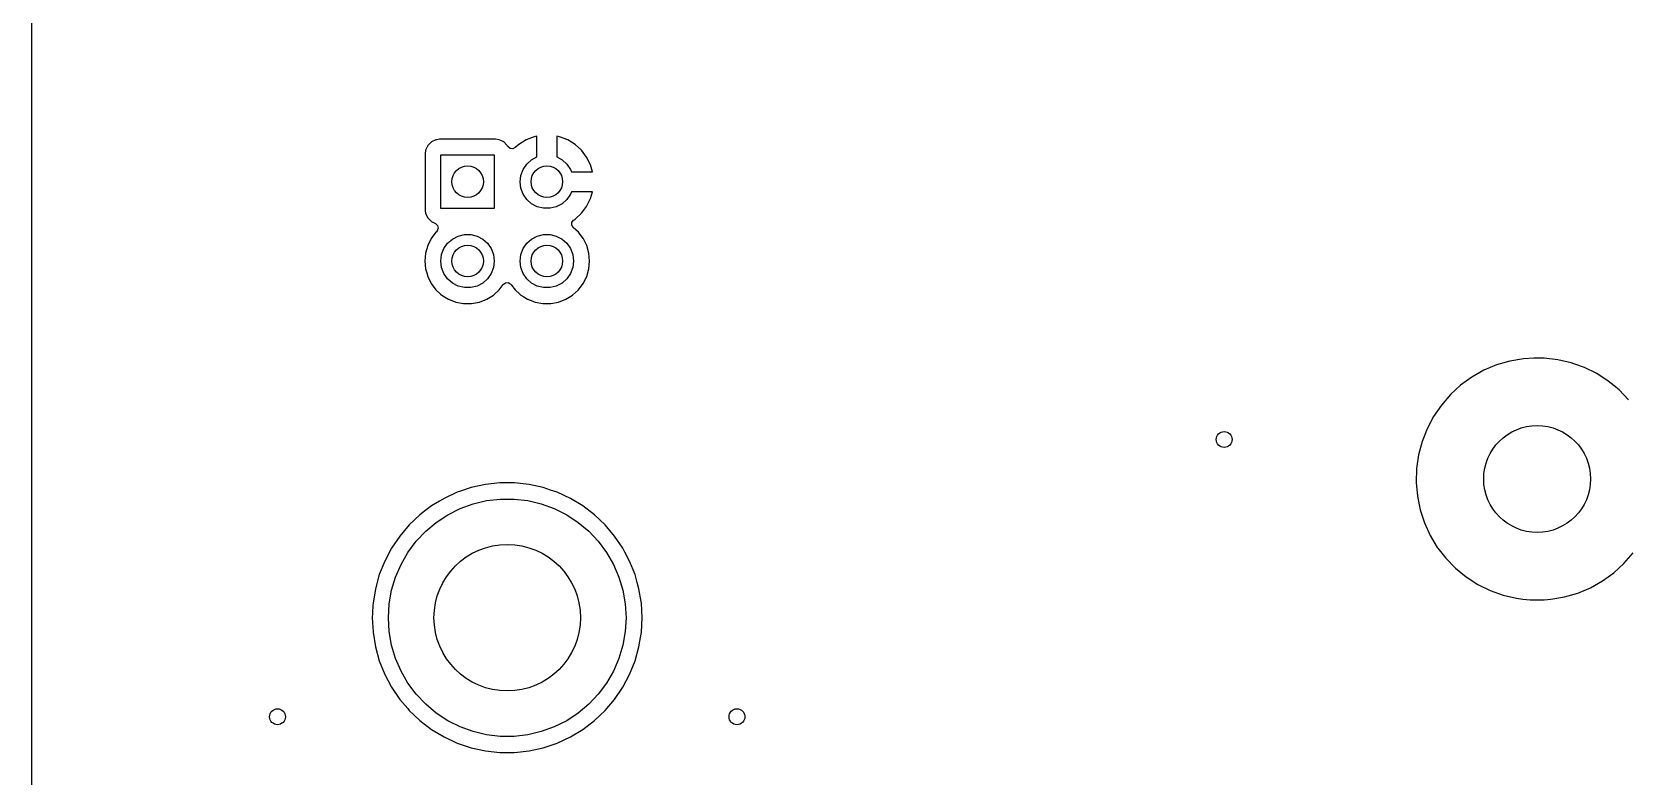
# Model space of a CAD drawing. Extents: x 0.71 to 7.56, y -5.16 to -0.79.
# Drawn here: x 0.709 to 2.292, y -2.795 to -2.056 of the extents above; entities that cross this region are included whole.
import ezdxf

# ---------------------------------------------------------------- set-up
doc = ezdxf.new("R2010")
doc.units = 0
doc.header["$MEASUREMENT"] = 0
doc.layers.add('BLACK', color=7, linetype='CONTINUOUS')

msp = doc.modelspace()

# ---------------------------------------------------------------- linework, layer by layer
at = {"layer": 'BLACK', "linetype": 'CONTINUOUS'}
for p, q in [((0.7087, -2.0642), (0.7087, -1.9685)), ((0.7087, -2.2835), (0.7087, -2.0642)), ((1.1022, -2.1688), (1.1018, -2.1695)), ((1.1058, -2.1652), (1.1022, -2.1688)), ((1.1022, -2.1688), (1.1022, -2.1688)), ((1.1022, -2.1688), (1.1022, -2.1688)), ((1.1102, -2.163), (1.1058, -2.1652)), ((1.1058, -2.1652), (1.1058, -2.1652)), ((1.1058, -2.1652), (1.1058, -2.1652)), ((1.1107, -2.1629), (1.1102, -2.163)), ((1.1139, -2.1624), (1.1107, -2.1629)), ((1.1695, -2.1624), (1.1139, -2.1624)), ((1.1732, -2.163), (1.1695, -2.1624)), ((1.1747, -2.1637), (1.1732, -2.163)), ((1.1777, -2.1652), (1.1747, -2.1637)), ((1.1812, -2.1688), (1.1777, -2.1652)), ((1.1777, -2.1652), (1.1777, -2.1652)), ((1.1777, -2.1652), (1.1777, -2.1652)), ((1.1815, -2.1693), (1.1812, -2.1688)), ((1.1812, -2.1688), (1.1812, -2.1688)), ((1.1812, -2.1688), (1.1812, -2.1688)), ((1.1818, -2.1698), (1.1815, -2.1693)), ((1.1925, -2.1677), (1.1891, -2.1707)), ((1.1998, -2.1631), (1.1925, -2.1677)), ((1.2078, -2.16), (1.1998, -2.1631)), ((1.1998, -2.1631), (1.1998, -2.1631)), ((1.2106, -2.1595), (1.2078, -2.16)), ((1.2078, -2.16), (1.2078, -2.16)), ((1.2106, -2.1801), (1.2106, -2.1595)), ((1.2106, -2.1595), (1.2106, -2.1595)), ((1.2303, -2.1595), (1.2303, -2.1801)), ((1.2332, -2.16), (1.2303, -2.1595)), ((1.2303, -2.1595), (1.2303, -2.1595)), ((1.2412, -2.1631), (1.2332, -2.16)), ((1.2332, -2.16), (1.2332, -2.16)), ((1.2485, -2.1677), (1.2412, -2.1631)), ((1.2412, -2.1631), (1.2412, -2.1631)), ((1.2548, -2.1734), (1.2485, -2.1677)), ((1.1, -2.1732), (1.0994, -2.1769)), ((1.0994, -2.1769), (1.0994, -2.2325)), ((1.1018, -2.1695), (1.1, -2.1732)), ((1.1152, -2.2313), (1.1152, -2.1781)), ((1.1152, -2.1781), (1.1683, -2.1781)), ((1.1683, -2.1781), (1.1683, -2.2313)), ((1.1839, -2.1716), (1.1818, -2.1698)), ((1.1867, -2.1719), (1.1839, -2.1716)), ((1.1891, -2.1707), (1.1867, -2.1719)), ((1.2006, -2.1871), (1.2054, -2.1829)), ((1.2054, -2.1829), (1.2106, -2.1801)), ((1.2303, -2.1801), (1.2356, -2.1829)), ((1.2356, -2.1829), (1.2404, -2.1871)), ((1.26, -2.1803), (1.2548, -2.1734)), ((1.2638, -2.1879), (1.26, -2.1803)), ((1.1939, -2.2047), (1.1947, -2.1984)), ((1.1947, -2.1984), (1.1969, -2.1924)), ((1.1969, -2.1924), (1.2006, -2.1871)), ((1.2404, -2.1871), (1.244, -2.1924)), ((1.244, -2.1924), (1.245, -2.1949)), ((1.245, -2.1949), (1.2658, -2.1949)), ((1.2658, -2.1949), (1.2638, -2.1879)), ((1.2658, -2.1949), (1.2658, -2.1949)), ((1.1947, -2.2111), (1.1939, -2.2047)), ((1.1969, -2.2171), (1.1947, -2.2111)), ((1.245, -2.2146), (1.244, -2.2171)), ((1.2658, -2.2146), (1.245, -2.2146)), ((1.2638, -2.2215), (1.2658, -2.2146)), ((1.0994, -2.2325), (1.0995, -2.2331)), ((1.1683, -2.2313), (1.1152, -2.2313)), ((1.2006, -2.2223), (1.1969, -2.2171)), ((1.2054, -2.2266), (1.2006, -2.2223)), ((1.211, -2.2296), (1.2054, -2.2266)), ((1.2173, -2.2311), (1.211, -2.2296)), ((1.2237, -2.2311), (1.2173, -2.2311)), ((1.2299, -2.2296), (1.2237, -2.2311)), ((1.2356, -2.2266), (1.2299, -2.2296)), ((1.2404, -2.2223), (1.2356, -2.2266)), ((1.244, -2.2171), (1.2404, -2.2223)), ((1.2548, -2.236), (1.26, -2.2292)), ((1.26, -2.2292), (1.2638, -2.2215)), ((1.0995, -2.2331), (1.1, -2.2362)), ((1.1, -2.2362), (1.1022, -2.2407)), ((1.1022, -2.2407), (1.1022, -2.2407)), ((1.1022, -2.2407), (1.1022, -2.2407)), ((1.1022, -2.2407), (1.1058, -2.2442)), ((1.1058, -2.2442), (1.1058, -2.2442)), ((1.1058, -2.2442), (1.1058, -2.2442)), ((1.1058, -2.2442), (1.1099, -2.2463)), ((1.1099, -2.2463), (1.1119, -2.2482)), ((1.1119, -2.2482), (1.1125, -2.2509)), ((1.2454, -2.2451), (1.247, -2.2428)), ((1.2454, -2.2478), (1.2454, -2.2451)), ((1.2468, -2.2502), (1.2454, -2.2478)), ((1.247, -2.2428), (1.2475, -2.2424)), ((1.2475, -2.2424), (1.2485, -2.2418)), ((1.2485, -2.2418), (1.2548, -2.236)), ((1.1056, -2.2611), (1.1021, -2.2681)), ((1.1103, -2.2548), (1.1056, -2.2611)), ((1.1056, -2.2611), (1.1056, -2.2611)), ((1.1109, -2.2543), (1.1103, -2.2548)), ((1.1103, -2.2548), (1.1103, -2.2548)), ((1.1116, -2.2535), (1.1109, -2.2543)), ((1.1125, -2.2509), (1.1116, -2.2535)), ((1.1218, -2.2658), (1.1266, -2.2616)), ((1.1266, -2.2616), (1.1323, -2.2586)), ((1.1323, -2.2586), (1.1385, -2.2571)), ((1.1385, -2.2571), (1.1449, -2.2571)), ((1.1449, -2.2571), (1.1512, -2.2586)), ((1.1512, -2.2586), (1.1568, -2.2616)), ((1.1568, -2.2616), (1.1616, -2.2658)), ((1.2006, -2.2658), (1.2054, -2.2616)), ((1.2054, -2.2616), (1.211, -2.2586)), ((1.211, -2.2586), (1.2173, -2.2571)), ((1.2173, -2.2571), (1.2237, -2.2571)), ((1.2237, -2.2571), (1.2299, -2.2586)), ((1.2299, -2.2586), (1.2356, -2.2616)), ((1.2356, -2.2616), (1.2404, -2.2658)), ((1.2519, -2.2548), (1.2468, -2.2502)), ((1.2566, -2.2611), (1.2519, -2.2548)), ((1.2568, -2.2614), (1.2566, -2.2611)), ((1.2566, -2.2611), (1.2566, -2.2611)), ((1.2601, -2.2681), (1.2568, -2.2614)), ((1.0999, -2.2757), (1.0992, -2.2835)), ((1.1021, -2.2681), (1.0999, -2.2757)), ((1.1152, -2.2835), (1.1159, -2.2771)), ((1.1159, -2.2771), (1.1182, -2.2711)), ((1.1182, -2.2711), (1.1218, -2.2658)), ((1.1616, -2.2658), (1.1653, -2.2711)), ((1.1653, -2.2711), (1.1675, -2.2771)), ((1.1675, -2.2771), (1.1683, -2.2835)), ((1.1939, -2.2835), (1.1947, -2.2771)), ((1.1947, -2.2771), (1.1969, -2.2711)), ((1.1969, -2.2711), (1.2006, -2.2658)), ((1.2404, -2.2658), (1.244, -2.2711)), ((1.244, -2.2711), (1.2463, -2.2771)), ((1.2463, -2.2771), (1.247, -2.2835)), ((1.2623, -2.2757), (1.2601, -2.2681)), ((1.263, -2.2835), (1.2623, -2.2757)), ((0.7087, -2.5034), (0.7087, -2.2835)), ((1.0992, -2.2835), (1.0992, -2.2835)), ((1.0992, -2.2835), (1.0999, -2.2913)), ((1.0999, -2.2913), (1.0999, -2.2913)), ((1.0999, -2.2913), (1.0999, -2.2913)), ((1.0999, -2.2913), (1.1011, -2.2953)), ((1.1011, -2.2953), (1.1021, -2.2988)), ((1.1159, -2.2898), (1.1152, -2.2835)), ((1.1182, -2.2958), (1.1159, -2.2898)), ((1.1218, -2.3011), (1.1182, -2.2958)), ((1.1653, -2.2958), (1.1616, -2.3011)), ((1.1675, -2.2898), (1.1653, -2.2958)), ((1.1683, -2.2835), (1.1675, -2.2898)), ((1.1947, -2.2898), (1.1939, -2.2835)), ((1.1969, -2.2958), (1.1947, -2.2898)), ((1.2006, -2.3011), (1.1969, -2.2958)), ((1.244, -2.2958), (1.2404, -2.3011)), ((1.2463, -2.2898), (1.244, -2.2958)), ((1.247, -2.2835), (1.2463, -2.2898)), ((1.2601, -2.2988), (1.2623, -2.2913)), ((1.2623, -2.2913), (1.263, -2.2835)), ((1.1021, -2.2988), (1.1056, -2.3059)), ((1.1056, -2.3059), (1.1056, -2.3059)), ((1.1056, -2.3059), (1.1103, -2.3121)), ((1.1266, -2.3053), (1.1218, -2.3011)), ((1.1323, -2.3083), (1.1266, -2.3053)), ((1.1385, -2.3098), (1.1323, -2.3083)), ((1.1449, -2.3098), (1.1385, -2.3098)), ((1.1512, -2.3083), (1.1449, -2.3098)), ((1.1568, -2.3053), (1.1512, -2.3083)), ((1.1616, -2.3011), (1.1568, -2.3053)), ((1.1732, -2.3121), (1.1772, -2.3068)), ((1.1772, -2.3068), (1.1794, -2.3051)), ((1.1794, -2.3051), (1.1822, -2.3049)), ((1.1822, -2.3049), (1.1846, -2.3063)), ((1.1846, -2.3063), (1.185, -2.3068)), ((1.185, -2.3068), (1.1854, -2.3073)), ((1.1854, -2.3073), (1.189, -2.3121)), ((1.2054, -2.3053), (1.2006, -2.3011)), ((1.211, -2.3083), (1.2054, -2.3053)), ((1.2173, -2.3098), (1.211, -2.3083)), ((1.2237, -2.3098), (1.2173, -2.3098)), ((1.2299, -2.3083), (1.2237, -2.3098)), ((1.2356, -2.3053), (1.2299, -2.3083)), ((1.2404, -2.3011), (1.2356, -2.3053)), ((1.2519, -2.3121), (1.2566, -2.3059)), ((1.2566, -2.3059), (1.2601, -2.2988)), ((1.1103, -2.3121), (1.1149, -2.3163)), ((1.1149, -2.3163), (1.1161, -2.3174)), ((1.1161, -2.3174), (1.1188, -2.319)), ((1.1188, -2.319), (1.1226, -2.3214)), ((1.1226, -2.3214), (1.1228, -2.3215)), ((1.1228, -2.3215), (1.1301, -2.3244)), ((1.1301, -2.3244), (1.1378, -2.3258)), ((1.1378, -2.3258), (1.1378, -2.3258)), ((1.1378, -2.3258), (1.1457, -2.3258)), ((1.1457, -2.3258), (1.1534, -2.3244)), ((1.1457, -2.3258), (1.1457, -2.3258)), ((1.1534, -2.3244), (1.1607, -2.3215)), ((1.1607, -2.3215), (1.1674, -2.3174)), ((1.1674, -2.3174), (1.1732, -2.3121)), ((1.189, -2.3121), (1.1937, -2.3163)), ((1.1937, -2.3163), (1.1948, -2.3174)), ((1.1948, -2.3174), (1.1975, -2.319)), ((1.1975, -2.319), (1.2013, -2.3214)), ((1.2013, -2.3214), (1.2015, -2.3215)), ((1.2015, -2.3215), (1.2088, -2.3244)), ((1.2088, -2.3244), (1.2165, -2.3258)), ((1.2165, -2.3258), (1.2165, -2.3258)), ((1.2165, -2.3258), (1.2244, -2.3258)), ((1.2244, -2.3258), (1.2321, -2.3244)), ((1.2244, -2.3258), (1.2244, -2.3258)), ((1.2321, -2.3244), (1.2394, -2.3215)), ((1.2394, -2.3215), (1.2461, -2.3174)), ((1.2461, -2.3174), (1.2519, -2.3121)), ((2.1643, -2.3867), (2.1516, -2.392)), ((2.1775, -2.3828), (2.1643, -2.3867)), ((2.1643, -2.3867), (2.1643, -2.3867)), ((2.191, -2.3805), (2.1775, -2.3828)), ((2.1775, -2.3828), (2.1775, -2.3828)), ((2.2013, -2.3799), (2.191, -2.3805)), ((2.2116, -2.3799), (2.2013, -2.3799)), ((2.2013, -2.3799), (2.2013, -2.3799)), ((2.2252, -2.3815), (2.2116, -2.3799)), ((2.2116, -2.3799), (2.2116, -2.3799)), ((2.2386, -2.3846), (2.2252, -2.3815)), ((2.2413, -2.3855), (2.2386, -2.3846)), ((2.2516, -2.3892), (2.2413, -2.3855)), ((2.2639, -2.3953), (2.2516, -2.3892)), ((2.2516, -2.3892), (2.2516, -2.3892)), ((2.2516, -2.3892), (2.2516, -2.3892)), ((2.1397, -2.3988), (2.1286, -2.4069)), ((2.1516, -2.392), (2.1397, -2.3988)), ((2.1397, -2.3988), (2.1397, -2.3988)), ((2.1516, -2.392), (2.1516, -2.392)), ((2.2754, -2.4027), (2.2639, -2.3953)), ((2.2842, -2.4098), (2.2754, -2.4027)), ((2.2754, -2.4027), (2.2754, -2.4027)), ((2.2754, -2.4027), (2.2754, -2.4027)), ((2.2754, -2.4027), (2.2754, -2.4027)), ((2.1185, -2.4162), (2.1095, -2.4265)), ((2.1286, -2.4069), (2.1185, -2.4162)), ((2.1286, -2.4069), (2.1286, -2.4069)), ((2.2848, -2.4103), (2.2842, -2.4098)), ((2.2861, -2.4114), (2.2848, -2.4103)), ((2.2956, -2.4212), (2.2861, -2.4114)), ((2.1017, -2.4379), (2.0953, -2.45)), ((2.1095, -2.4265), (2.1017, -2.4379)), ((2.1017, -2.4379), (2.1017, -2.4379)), ((2.0953, -2.45), (2.0903, -2.4628)), ((2.0953, -2.45), (2.0953, -2.45)), ((2.0903, -2.4628), (2.0868, -2.4761)), ((2.0868, -2.4761), (2.0849, -2.4897)), ((2.0849, -2.4897), (2.0845, -2.5034)), ((2.0849, -2.4897), (2.0849, -2.4897)), ((0.7087, -2.6378), (0.7087, -2.5034)), ((1.1315, -2.5132), (1.1183, -2.5193)), ((1.1346, -2.5122), (1.1315, -2.5132)), ((1.1315, -2.5132), (1.1315, -2.5132)), ((1.1315, -2.5132), (1.1315, -2.5132)), ((1.1452, -2.5086), (1.1346, -2.5122)), ((1.1594, -2.5055), (1.1452, -2.5086)), ((1.1738, -2.5039), (1.1594, -2.5055)), ((1.1884, -2.5039), (1.1738, -2.5039)), ((1.1738, -2.5039), (1.1738, -2.5039)), ((1.2028, -2.5055), (1.1884, -2.5039)), ((1.1884, -2.5039), (1.1884, -2.5039)), ((1.217, -2.5086), (1.2028, -2.5055)), ((1.224, -2.511), (1.217, -2.5086)), ((1.2307, -2.5132), (1.224, -2.511)), ((1.2439, -2.5193), (1.2307, -2.5132)), ((1.2307, -2.5132), (1.2307, -2.5132)), ((1.2307, -2.5132), (1.2307, -2.5132)), ((2.0845, -2.5034), (2.0845, -2.5034)), ((2.0845, -2.5034), (2.0857, -2.5171)), ((2.0857, -2.5171), (2.0884, -2.5306)), ((1.1019, -2.5298), (1.0943, -2.5356)), ((1.1059, -2.5268), (1.1019, -2.5298)), ((1.1137, -2.5221), (1.1059, -2.5268)), ((1.1183, -2.5193), (1.1137, -2.5221)), ((1.1183, -2.5193), (1.1183, -2.5193)), ((1.122, -2.5355), (1.1343, -2.5293)), ((1.1343, -2.5293), (1.1472, -2.5246)), ((1.1472, -2.5246), (1.1606, -2.5215)), ((1.1606, -2.5215), (1.1742, -2.5199)), ((1.1742, -2.5199), (1.188, -2.5199)), ((1.188, -2.5199), (1.2016, -2.5215)), ((1.2016, -2.5215), (1.215, -2.5246)), ((1.215, -2.5246), (1.2279, -2.5293)), ((1.2279, -2.5293), (1.2402, -2.5355)), ((1.2563, -2.5268), (1.2439, -2.5193)), ((1.2439, -2.5193), (1.2439, -2.5193)), ((1.2439, -2.5193), (1.2439, -2.5193)), ((1.2439, -2.5193), (1.2439, -2.5193)), ((1.2679, -2.5356), (1.2563, -2.5268)), ((2.0884, -2.5306), (2.0884, -2.5306)), ((2.0884, -2.5306), (2.0926, -2.5436)), ((1.0838, -2.5456), (1.0744, -2.5567)), ((1.0943, -2.5356), (1.0838, -2.5456)), ((1.0943, -2.5356), (1.0943, -2.5356)), ((1.1001, -2.5519), (1.1106, -2.5431)), ((1.1106, -2.5431), (1.122, -2.5355)), ((1.2402, -2.5355), (1.2516, -2.5431)), ((1.2516, -2.5431), (1.2622, -2.5519)), ((1.2784, -2.5456), (1.2679, -2.5356)), ((1.2878, -2.5567), (1.2784, -2.5456)), ((2.0926, -2.5436), (2.0983, -2.5561)), ((1.0744, -2.5567), (1.0662, -2.5687)), ((1.0824, -2.5729), (1.0906, -2.5619)), ((1.0906, -2.5619), (1.1001, -2.5519)), ((1.2622, -2.5519), (1.2716, -2.5619)), ((1.2716, -2.5619), (1.2798, -2.5729)), ((1.296, -2.5687), (1.2878, -2.5567)), ((2.0983, -2.5561), (2.0983, -2.5561)), ((2.0983, -2.5561), (2.1054, -2.5679)), ((1.0662, -2.5687), (1.0594, -2.5815)), ((1.0662, -2.5687), (1.0662, -2.5687)), ((1.0756, -2.5848), (1.0824, -2.5729)), ((1.2798, -2.5729), (1.2866, -2.5848)), ((1.2981, -2.5727), (1.296, -2.5687)), ((1.296, -2.5687), (1.296, -2.5687)), ((1.296, -2.5687), (1.296, -2.5687)), ((1.3028, -2.5815), (1.2981, -2.5727)), ((2.1054, -2.5679), (2.1054, -2.5679)), ((2.1054, -2.5679), (2.1054, -2.5679)), ((2.1054, -2.5679), (2.106, -2.5687)), ((2.106, -2.5687), (2.1138, -2.5788)), ((2.1138, -2.5788), (2.1138, -2.5788)), ((2.1138, -2.5788), (2.1234, -2.5886)), ((2.291, -2.5838), (2.3, -2.5735)), ((1.054, -2.595), (1.0502, -2.609)), ((1.0594, -2.5815), (1.054, -2.595)), ((1.054, -2.595), (1.054, -2.595)), ((1.0594, -2.5815), (1.0594, -2.5815)), ((1.0701, -2.5974), (1.0756, -2.5848)), ((1.2866, -2.5848), (1.2921, -2.5974)), ((1.3082, -2.595), (1.3028, -2.5815)), ((1.3104, -2.6029), (1.3082, -2.595)), ((1.3082, -2.595), (1.3082, -2.595)), ((1.3082, -2.595), (1.3082, -2.595)), ((1.3082, -2.595), (1.3082, -2.595)), ((2.1234, -2.5886), (2.1234, -2.5886)), ((2.1234, -2.5886), (2.1234, -2.5886)), ((2.1234, -2.5886), (2.134, -2.5973)), ((2.2698, -2.6012), (2.2809, -2.5931)), ((2.2809, -2.5931), (2.291, -2.5838)), ((1.0502, -2.609), (1.0478, -2.6233)), ((1.0502, -2.609), (1.0502, -2.609)), ((1.0638, -2.6241), (1.0662, -2.6106)), ((1.0662, -2.6106), (1.0701, -2.5974)), ((1.2921, -2.5974), (1.296, -2.6106)), ((1.296, -2.6106), (1.2984, -2.6241)), ((1.312, -2.609), (1.3104, -2.6029)), ((1.3141, -2.6216), (1.312, -2.609)), ((1.312, -2.609), (1.312, -2.609)), ((1.312, -2.609), (1.312, -2.609)), ((2.134, -2.5973), (2.134, -2.5973)), ((2.134, -2.5973), (2.134, -2.5973)), ((2.134, -2.5973), (2.134, -2.5973)), ((2.134, -2.5973), (2.1456, -2.6047)), ((2.1456, -2.6047), (2.1579, -2.6108)), ((2.1579, -2.6108), (2.1579, -2.6108)), ((2.1579, -2.6108), (2.1579, -2.6108)), ((2.1579, -2.6108), (2.1708, -2.6154)), ((2.2451, -2.6133), (2.2578, -2.608)), ((2.2578, -2.608), (2.2698, -2.6012)), ((1.0477, -2.6252), (1.0473, -2.6333)), ((1.0478, -2.6233), (1.0477, -2.6252)), ((1.0478, -2.6233), (1.0478, -2.6233)), ((1.0478, -2.6233), (1.0478, -2.6233)), ((1.063, -2.6378), (1.0638, -2.6241)), ((1.2984, -2.6241), (1.2992, -2.6378)), ((1.3144, -2.6233), (1.3141, -2.6216)), ((1.3152, -2.6378), (1.3144, -2.6233)), ((2.1708, -2.6154), (2.1708, -2.6154)), ((2.1708, -2.6154), (2.1708, -2.6154)), ((2.1708, -2.6154), (2.1842, -2.6185)), ((2.1842, -2.6185), (2.1842, -2.6185)), ((2.1842, -2.6185), (2.1842, -2.6185)), ((2.1842, -2.6185), (2.1905, -2.6193)), ((2.1905, -2.6193), (2.1979, -2.6201)), ((2.1979, -2.6201), (2.1979, -2.6201)), ((2.1979, -2.6201), (2.2082, -2.6201)), ((2.2082, -2.6201), (2.2116, -2.6199)), ((2.2116, -2.6199), (2.2184, -2.6195)), ((2.2184, -2.6195), (2.232, -2.6172)), ((2.232, -2.6172), (2.2451, -2.6133)), ((0.7087, -4.8818), (0.7087, -2.6378)), ((1.0473, -2.6333), (1.047, -2.6378)), ((1.047, -2.6378), (1.0478, -2.6517)), ((1.0638, -2.6515), (1.063, -2.6378)), ((1.2992, -2.6378), (1.2984, -2.6515)), ((1.3144, -2.6523), (1.3152, -2.6378)), ((1.0478, -2.6517), (1.0478, -2.6523)), ((1.0478, -2.6523), (1.0478, -2.6523)), ((1.0478, -2.6523), (1.0502, -2.6666)), ((1.0662, -2.665), (1.0638, -2.6515)), ((1.2984, -2.6515), (1.296, -2.665)), ((1.3129, -2.6612), (1.3144, -2.6523)), ((1.3144, -2.6523), (1.3144, -2.6523)), ((1.3144, -2.6523), (1.3144, -2.6523)), ((1.0502, -2.6666), (1.0502, -2.6666)), ((1.0502, -2.6666), (1.054, -2.6806)), ((1.0701, -2.6782), (1.0662, -2.665)), ((1.296, -2.665), (1.2921, -2.6782)), ((1.3082, -2.6806), (1.312, -2.6666)), ((1.312, -2.6666), (1.3129, -2.6612)), ((1.054, -2.6806), (1.054, -2.6806)), ((1.054, -2.6806), (1.0594, -2.6941)), ((1.0756, -2.6908), (1.0701, -2.6782)), ((1.0824, -2.7027), (1.0756, -2.6908)), ((1.2866, -2.6908), (1.2798, -2.7027)), ((1.2921, -2.6782), (1.2866, -2.6908)), ((1.3028, -2.6941), (1.3082, -2.6806)), ((1.0594, -2.6941), (1.0594, -2.6941)), ((1.0594, -2.6941), (1.0662, -2.7069)), ((1.0662, -2.7069), (1.0662, -2.7069)), ((1.0662, -2.7069), (1.0744, -2.7189)), ((1.0906, -2.7137), (1.0824, -2.7027)), ((1.2798, -2.7027), (1.2716, -2.7137)), ((1.2878, -2.7189), (1.296, -2.7069)), ((1.296, -2.7069), (1.3028, -2.6941)), ((1.0744, -2.7189), (1.0822, -2.7281)), ((1.1001, -2.7237), (1.0906, -2.7137)), ((1.2716, -2.7137), (1.2622, -2.7237)), ((1.2784, -2.73), (1.2878, -2.7189)), ((1.0822, -2.7281), (1.0838, -2.73)), ((1.0838, -2.73), (1.0943, -2.74)), ((1.1106, -2.7325), (1.1001, -2.7237)), ((1.122, -2.7401), (1.1106, -2.7325)), ((1.2516, -2.7325), (1.2402, -2.7401)), ((1.2622, -2.7237), (1.2516, -2.7325)), ((1.2679, -2.74), (1.2784, -2.73)), ((1.0943, -2.74), (1.1059, -2.7488)), ((1.1059, -2.7488), (1.1183, -2.7563)), ((1.1343, -2.7462), (1.122, -2.7401)), ((1.1472, -2.7509), (1.1343, -2.7462)), ((1.1606, -2.7541), (1.1472, -2.7509)), ((1.1742, -2.7557), (1.1606, -2.7541)), ((1.2016, -2.7541), (1.188, -2.7557)), ((1.215, -2.7509), (1.2016, -2.7541)), ((1.2279, -2.7462), (1.215, -2.7509)), ((1.2402, -2.7401), (1.2279, -2.7462)), ((1.2439, -2.7563), (1.2563, -2.7488)), ((1.2563, -2.7488), (1.2679, -2.74)), ((1.1183, -2.7563), (1.1183, -2.7563)), ((1.1183, -2.7563), (1.1183, -2.7563)), ((1.1183, -2.7563), (1.1183, -2.7563)), ((1.1183, -2.7563), (1.1315, -2.7623)), ((1.1315, -2.7623), (1.1315, -2.7623)), ((1.1315, -2.7623), (1.1452, -2.767)), ((1.1452, -2.767), (1.1594, -2.7701)), ((1.1594, -2.7701), (1.1738, -2.7717)), ((1.188, -2.7557), (1.1742, -2.7557)), ((1.1884, -2.7717), (1.2028, -2.7701)), ((1.2028, -2.7701), (1.217, -2.767)), ((1.217, -2.767), (1.2307, -2.7623)), ((1.2307, -2.7623), (1.2439, -2.7563)), ((1.1738, -2.7717), (1.1738, -2.7717)), ((1.1738, -2.7717), (1.1884, -2.7717)), ((1.1884, -2.7717), (1.1884, -2.7717))]:
    msp.add_line(p, q, dxfattribs=at)
at = {"layer": 'BLACK'}
for centre, radius in [((1.1417, -2.2047), 0.0157), ((1.2205, -2.2047), 0.0157), ((1.1417, -2.2835), 0.0157), ((1.2205, -2.2835), 0.0157), ((1.8937, -2.4607), 0.00787), ((2.2047, -2.5), 0.0531), ((1.1811, -2.6378), 0.0728), ((0.9528, -2.7362), 0.00787), ((1.4094, -2.7362), 0.00787)]:
    msp.add_circle(centre, radius, dxfattribs=at)

doc.saveas('drawing.dxf')
